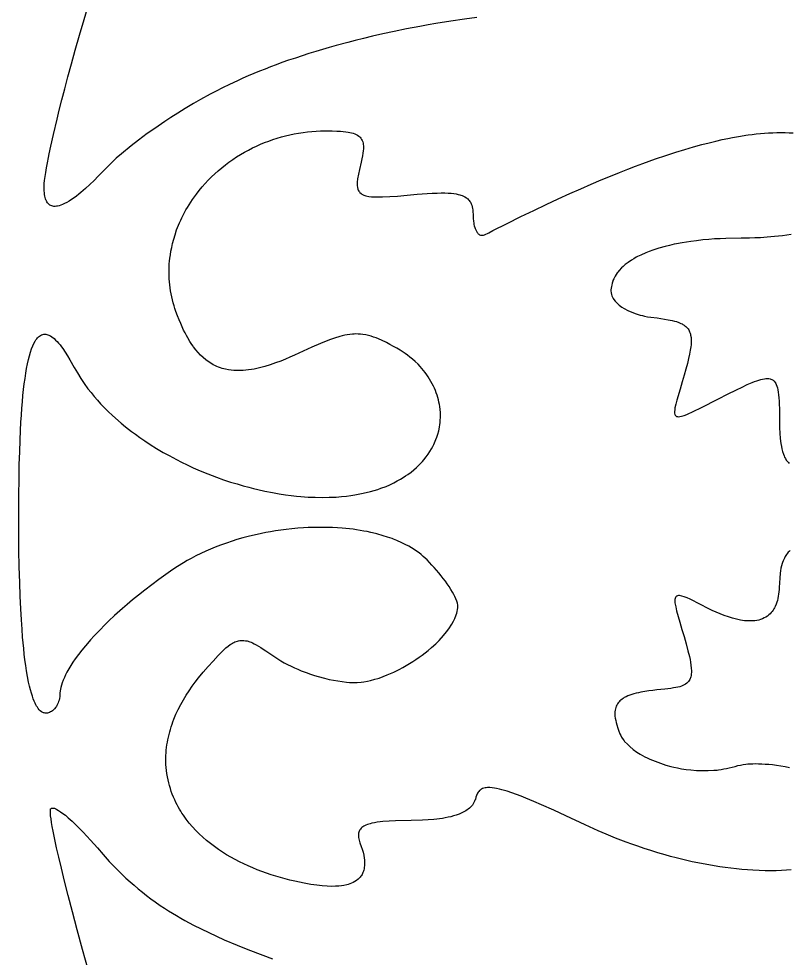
# Model space of a CAD drawing. Extents: x -500 to 500, y -1000 to 1000.
# Drawn here: x -281.8 to -176.5, y -65.1 to 63.2 of the extents above; entities that cross this region are included whole.
import ezdxf

# ---------------------------------------------------------------- set-up
doc = ezdxf.new("R2010")
doc.units = 0
doc.layers.add('APS_GEOMETR_', color=18, linetype='CONTINUOUS')

msp = doc.modelspace()

# ---------------------------------------------------------------- linework, layer by layer
at = {"layer": 'APS_GEOMETR_'}
for points in [[(-219.22, 63.38), (-220.91, 63.15), (-222.76, 62.88), (-224.8, 62.55), (-225.88, 62.37), (-227, 62.17), (-228.81, 61.83), (-230.49, 61.49), (-232.04, 61.15), (-233.45, 60.83), (-234.72, 60.53), (-235.85, 60.25), (-236.85, 59.99), (-238.43, 59.57), (-239.37, 59.3), (-240.3, 59.03), (-241.23, 58.74), (-242.15, 58.45), (-243.08, 58.16), (-244, 57.85), (-244.92, 57.54), (-245.84, 57.23), (-246.61, 56.94), (-247.38, 56.65), (-248.15, 56.35), (-248.91, 56.05), (-249.67, 55.74), (-250.43, 55.42), (-251.18, 55.09), (-251.93, 54.76), (-253, 54.26), (-253.96, 53.78), (-254.84, 53.34), (-255.63, 52.93), (-256.94, 52.21), (-257.91, 51.65), (-259.04, 50.97), (-260.07, 50.33), (-261, 49.74), (-261.83, 49.19), (-263.22, 48.25), (-264.24, 47.53), (-265.44, 46.63), (-266.42, 45.87), (-267.77, 44.79), (-268.46, 44.17), (-269.03, 43.64), (-269.8, 42.88), (-270.92, 41.72), (-271.5, 41.15), (-272.08, 40.59), (-272.67, 40.04), (-273.29, 39.51), (-273.6, 39.26), (-273.92, 39.01), (-274.24, 38.77), (-274.57, 38.53), (-274.9, 38.32), (-275.22, 38.13), (-275.52, 37.98), (-275.79, 37.85), (-276.05, 37.75), (-276.28, 37.68), (-276.48, 37.63), (-276.65, 37.6), (-276.83, 37.58), (-277, 37.59), (-277.15, 37.62), (-277.29, 37.66), (-277.41, 37.71), (-277.52, 37.78), (-277.62, 37.85), (-277.71, 37.93), (-277.86, 38.08), (-277.96, 38.23), (-278.02, 38.33), (-278.04, 38.39), (-278.09, 38.5), (-278.14, 38.64), (-278.18, 38.8), (-278.22, 38.99), (-278.26, 39.21), (-278.29, 39.44), (-278.31, 39.7), (-278.32, 39.99), (-278.32, 40.31), (-278.3, 40.7), (-278.25, 41.15), (-278.19, 41.66), (-278.11, 42.22), (-278, 42.85), (-277.88, 43.53), (-277.74, 44.27), (-277.63, 44.78), (-277.41, 45.82), (-277.05, 47.4), (-276.55, 49.5), (-276.25, 50.75), (-275.9, 52.13), (-275.51, 53.64), (-275.08, 55.28), (-274.6, 57.04), (-274.07, 58.94), (-273.5, 60.97), (-272.87, 63.12), (-272.05, 65.92)], [(-176.3, -53.03), (-176.94, -53.08), (-177.62, -53.12), (-178.33, -53.14), (-179.07, -53.15), (-179.85, -53.15), (-180.66, -53.12), (-181.5, -53.08), (-182.26, -53.03), (-183.01, -52.97), (-183.77, -52.89), (-184.53, -52.8), (-185.28, -52.71), (-186.04, -52.6), (-186.79, -52.48), (-187.54, -52.35), (-188.29, -52.21), (-189.04, -52.06), (-189.79, -51.9), (-190.53, -51.73), (-191.27, -51.55), (-192.01, -51.37), (-192.75, -51.17), (-193.48, -50.97), (-194.48, -50.67), (-195.43, -50.38), (-196.34, -50.09), (-197.21, -49.8), (-198.03, -49.51), (-198.82, -49.23), (-199.56, -48.95), (-200.26, -48.68), (-201.54, -48.16), (-202.66, -47.68), (-204.42, -46.88), (-207.06, -45.64), (-208.71, -44.88), (-210.37, -44.13), (-211.44, -43.67), (-212.52, -43.21), (-213.15, -42.97), (-213.78, -42.73), (-214.42, -42.5), (-215.06, -42.28), (-215.42, -42.17), (-215.78, -42.07), (-216.14, -41.98), (-216.51, -41.9), (-216.81, -41.85), (-217.12, -41.82), (-217.43, -41.79), (-217.75, -41.78), (-217.92, -41.8), (-218.1, -41.83), (-218.27, -41.87), (-218.44, -41.92), (-218.56, -41.98), (-218.67, -42.05), (-218.77, -42.12), (-218.87, -42.2), (-218.96, -42.31), (-219.05, -42.41), (-219.12, -42.53), (-219.19, -42.65), (-219.28, -42.88), (-219.35, -43.11), (-219.42, -43.39), (-219.47, -43.52), (-219.52, -43.65), (-219.61, -43.83), (-219.71, -44), (-219.82, -44.16), (-219.95, -44.31), (-220.09, -44.45), (-220.23, -44.59), (-220.39, -44.72), (-220.56, -44.84), (-220.73, -44.96), (-220.9, -45.06), (-221.09, -45.16), (-221.27, -45.25), (-221.65, -45.42), (-222.02, -45.55), (-222.4, -45.66), (-222.77, -45.76), (-223.15, -45.84), (-223.53, -45.92), (-223.91, -45.99), (-224.3, -46.04), (-224.68, -46.09), (-225.07, -46.13), (-225.85, -46.19), (-226.63, -46.23), (-228.19, -46.27), (-230.34, -46.3), (-231.2, -46.35), (-232.05, -46.41), (-232.43, -46.46), (-232.81, -46.52), (-233.19, -46.58), (-233.56, -46.65), (-233.77, -46.71), (-233.97, -46.77), (-234.17, -46.84), (-234.37, -46.91), (-234.65, -47.06), (-234.91, -47.23), (-235.02, -47.33), (-235.12, -47.44), (-235.2, -47.55), (-235.26, -47.66), (-235.34, -47.85), (-235.38, -48), (-235.4, -48.15), (-235.4, -48.31), (-235.39, -48.46), (-235.37, -48.61), (-235.28, -48.96), (-235.18, -49.31), (-235, -49.81), (-234.87, -50.21), (-234.76, -50.61), (-234.67, -51.01), (-234.6, -51.43), (-234.58, -51.63), (-234.56, -51.84), (-234.55, -52.04), (-234.56, -52.25), (-234.57, -52.45), (-234.59, -52.66), (-234.62, -52.86), (-234.67, -53.05), (-234.72, -53.21), (-234.77, -53.36), (-234.83, -53.5), (-234.9, -53.64), (-234.98, -53.77), (-235.06, -53.88), (-235.15, -54), (-235.24, -54.1), (-235.43, -54.3), (-235.64, -54.47), (-235.86, -54.61), (-236.09, -54.74), (-236.32, -54.84), (-236.55, -54.93), (-236.77, -55.01), (-236.99, -55.07), (-237.37, -55.15), (-237.68, -55.2), (-238.06, -55.24), (-238.53, -55.26), (-239.06, -55.27), (-239.67, -55.25), (-240.35, -55.2), (-241.09, -55.12), (-241.91, -55.01), (-242.34, -54.94), (-242.79, -54.85), (-243.44, -54.72), (-244.09, -54.58), (-244.74, -54.42), (-245.39, -54.26), (-246.03, -54.08), (-246.67, -53.88), (-247.31, -53.68), (-247.95, -53.47), (-248.58, -53.24), (-249.2, -53), (-249.82, -52.74), (-250.43, -52.48), (-251.04, -52.2), (-251.64, -51.91), (-252.23, -51.6), (-252.82, -51.28), (-253.39, -50.95), (-253.96, -50.6), (-254.52, -50.23), (-255.06, -49.84), (-255.6, -49.43), (-256.13, -49.01), (-256.64, -48.56), (-257.13, -48.1), (-257.61, -47.62), (-258.06, -47.13), (-258.5, -46.62), (-258.91, -46.09), (-259.3, -45.55), (-259.49, -45.28), (-259.67, -45), (-259.84, -44.71), (-260, -44.43), (-260.16, -44.14), (-260.31, -43.84), (-260.49, -43.47), (-260.66, -43.09), (-260.81, -42.7), (-260.95, -42.31), (-261.08, -41.91), (-261.2, -41.51), (-261.31, -41.11), (-261.4, -40.7), (-261.48, -40.29), (-261.55, -39.87), (-261.61, -39.46), (-261.65, -39.04), (-261.68, -38.63), (-261.7, -38.21), (-261.7, -37.8), (-261.69, -37.38), (-261.67, -37.03), (-261.64, -36.67), (-261.6, -36.31), (-261.55, -35.95), (-261.49, -35.6), (-261.42, -35.24), (-261.35, -34.89), (-261.26, -34.53), (-261.17, -34.18), (-261.07, -33.83), (-260.96, -33.48), (-260.84, -33.14), (-260.72, -32.79), (-260.59, -32.45), (-260.31, -31.77), (-259.99, -31.1), (-259.66, -30.44), (-259.3, -29.8), (-258.92, -29.17), (-258.52, -28.55), (-258.1, -27.95), (-257.67, -27.37), (-257.22, -26.8), (-256.58, -26.02), (-255.92, -25.25), (-255.24, -24.5), (-254.55, -23.75), (-254.03, -23.22), (-253.76, -22.96), (-253.48, -22.71), (-253.19, -22.47), (-252.89, -22.25), (-252.74, -22.15), (-252.58, -22.06), (-252.42, -21.97), (-252.25, -21.89), (-252.09, -21.83), (-251.92, -21.77), (-251.77, -21.73), (-251.61, -21.7), (-251.46, -21.69), (-251.32, -21.68), (-251.04, -21.68), (-250.8, -21.72), (-250.58, -21.76), (-250.24, -21.87), (-250.06, -21.94), (-249.86, -22.03), (-249.62, -22.15), (-249.35, -22.29), (-249.06, -22.46), (-248.74, -22.65), (-248.4, -22.86), (-248.02, -23.1), (-246.8, -23.94), (-246.39, -24.21), (-245.97, -24.48), (-245.52, -24.73), (-245.06, -24.98), (-244.6, -25.2), (-244.13, -25.42), (-243.66, -25.63), (-243.19, -25.83), (-242.54, -26.08), (-241.93, -26.29), (-241.38, -26.47), (-240.88, -26.62), (-240.02, -26.85), (-239.38, -27.01), (-238.79, -27.12), (-238.21, -27.22), (-237.62, -27.31), (-237.03, -27.39), (-236.61, -27.41), (-236.23, -27.43), (-235.88, -27.42), (-235.56, -27.41), (-235.03, -27.37), (-234.63, -27.32), (-234.17, -27.23), (-233.76, -27.15), (-233.14, -26.99), (-232.74, -26.88), (-232.58, -26.82), (-232, -26.61), (-231.47, -26.4), (-230.99, -26.2), (-230.56, -26.01), (-229.84, -25.66), (-229.32, -25.39), (-228.87, -25.13), (-228.42, -24.85), (-227.97, -24.58), (-227.53, -24.29), (-227.1, -23.99), (-226.68, -23.68), (-226.26, -23.36), (-225.85, -23.04), (-225.39, -22.65), (-224.83, -22.13), (-224.38, -21.68), (-223.78, -21.03), (-223.37, -20.52), (-223.05, -20.08), (-222.63, -19.45), (-222.41, -19.04), (-222.24, -18.69), (-222.04, -18.19), (-221.97, -17.96), (-221.92, -17.72), (-221.87, -17.48), (-221.83, -17.24), (-221.83, -17.05), (-221.83, -16.86), (-221.88, -16.59), (-221.95, -16.33), (-222.08, -16.01), (-222.23, -15.7), (-222.38, -15.39), (-222.54, -15.08), (-222.77, -14.71), (-223.01, -14.33), (-223.26, -13.97), (-223.51, -13.6), (-223.8, -13.22), (-224.1, -12.84), (-224.4, -12.47), (-224.71, -12.11), (-225.03, -11.74), (-225.35, -11.39), (-225.68, -11.04), (-226.01, -10.69), (-226.28, -10.44), (-226.55, -10.2), (-226.82, -9.97), (-227.11, -9.74), (-227.45, -9.5), (-227.79, -9.27), (-228.15, -9.05), (-228.5, -8.83), (-229, -8.57), (-229.44, -8.36), (-230.13, -8.04), (-230.58, -7.86), (-230.78, -7.78), (-231.42, -7.57), (-231.99, -7.39), (-232.89, -7.13), (-233.47, -6.98), (-233.71, -6.93), (-234.19, -6.83), (-234.67, -6.74), (-235.16, -6.65), (-235.64, -6.58), (-236.13, -6.51), (-236.61, -6.45), (-237.1, -6.39), (-237.59, -6.35), (-238.25, -6.31), (-238.92, -6.27), (-239.58, -6.25), (-240.25, -6.24), (-240.92, -6.24), (-241.58, -6.25), (-242.25, -6.27), (-242.91, -6.3), (-243.67, -6.36), (-244.48, -6.44), (-245.26, -6.53), (-246, -6.62), (-246.71, -6.73), (-247.38, -6.84), (-248.02, -6.96), (-248.63, -7.08), (-249.21, -7.2), (-250.26, -7.45), (-251.19, -7.69), (-251.98, -7.92), (-252.65, -8.12), (-253.4, -8.38), (-254.1, -8.63), (-254.73, -8.87), (-255.29, -9.09), (-256.23, -9.5), (-256.92, -9.81), (-257.6, -10.15), (-258.22, -10.48), (-258.78, -10.79), (-259.28, -11.08), (-260.11, -11.6), (-260.72, -11.99), (-261.69, -12.68), (-262.66, -13.37), (-263.61, -14.08), (-264.56, -14.8), (-265.45, -15.5), (-266.25, -16.16), (-266.97, -16.77), (-267.62, -17.33), (-268.69, -18.29), (-269.48, -19.02), (-270.1, -19.63), (-270.64, -20.18), (-271.47, -21.04), (-271.98, -21.6), (-272.19, -21.84), (-272.68, -22.42), (-273.16, -23.01), (-273.62, -23.61), (-274.08, -24.21), (-274.38, -24.66), (-274.67, -25.11), (-274.95, -25.57), (-275.22, -26.04), (-275.39, -26.39), (-275.55, -26.75), (-275.71, -27.11), (-275.86, -27.47), (-275.96, -27.81), (-276.03, -28.1), (-276.09, -28.36), (-276.12, -28.57), (-276.16, -28.87), (-276.16, -29), (-276.19, -29.35), (-276.23, -29.6), (-276.28, -29.82), (-276.35, -30.03), (-276.41, -30.22), (-276.49, -30.39), (-276.57, -30.55), (-276.65, -30.69), (-276.73, -30.81), (-276.89, -31.01), (-277.02, -31.16), (-277.13, -31.24), (-277.18, -31.28), (-277.3, -31.37), (-277.43, -31.45), (-277.57, -31.51), (-277.72, -31.56), (-277.87, -31.6), (-278.02, -31.61), (-278.17, -31.61), (-278.32, -31.59), (-278.41, -31.56), (-278.5, -31.52), (-278.59, -31.48), (-278.68, -31.42), (-278.84, -31.3), (-278.98, -31.15), (-279.12, -30.99), (-279.24, -30.82), (-279.35, -30.64), (-279.45, -30.46), (-279.56, -30.24), (-279.68, -29.97), (-279.8, -29.66), (-279.93, -29.29), (-280.06, -28.89), (-280.19, -28.43), (-280.31, -27.92), (-280.44, -27.37), (-280.59, -26.62), (-280.72, -25.85), (-280.84, -25.09), (-280.94, -24.32), (-281.03, -23.55), (-281.11, -22.78), (-281.26, -21.24), (-281.34, -20.15), (-281.43, -18.86), (-281.52, -17.36), (-281.59, -15.66), (-281.66, -13.76), (-281.72, -11.65), (-281.76, -9.34), (-281.78, -6.83), (-281.78, -4.22), (-281.77, -1.83), (-281.74, 0.36), (-281.71, 2.33), (-281.66, 4.09), (-281.61, 5.65), (-281.55, 6.99), (-281.49, 8.12), (-281.43, 9.09), (-281.36, 10.02), (-281.29, 10.92), (-281.21, 11.77), (-281.12, 12.59), (-281.03, 13.37), (-280.93, 14.11), (-280.82, 14.81), (-280.71, 15.47), (-280.59, 16.09), (-280.46, 16.66), (-280.33, 17.2), (-280.18, 17.69), (-280.03, 18.13), (-279.88, 18.53), (-279.71, 18.89), (-279.54, 19.2), (-279.44, 19.36), (-279.33, 19.5), (-279.22, 19.64), (-279.1, 19.77), (-278.96, 19.88), (-278.82, 19.98), (-278.67, 20.05), (-278.52, 20.1), (-278.37, 20.13), (-278.23, 20.14), (-278.09, 20.13), (-277.95, 20.11), (-277.82, 20.07), (-277.69, 20.02), (-277.57, 19.97), (-277.46, 19.91), (-277.26, 19.78), (-276.97, 19.55), (-276.75, 19.34), (-276.54, 19.12), (-276.34, 18.9), (-276.14, 18.67), (-275.96, 18.43), (-275.77, 18.19), (-275.43, 17.69), (-275.11, 17.17), (-274.8, 16.64), (-274.2, 15.58), (-273.77, 14.84), (-273.31, 14.11), (-272.84, 13.39), (-272.33, 12.69), (-271.91, 12.17), (-271.49, 11.65), (-271.05, 11.14), (-270.6, 10.63), (-270.04, 10.05), (-269.51, 9.53), (-269.02, 9.07), (-268.56, 8.65), (-267.79, 7.98), (-267.19, 7.49), (-266.37, 6.86), (-265.85, 6.47), (-265.26, 6.04), (-264.58, 5.57), (-263.82, 5.07), (-262.97, 4.55), (-262.04, 4), (-261.26, 3.56), (-260.22, 3.01), (-259.56, 2.67), (-258.8, 2.31), (-257.95, 1.91), (-257, 1.49), (-255.94, 1.06), (-255.38, 0.84), (-254.79, 0.61), (-253.83, 0.27), (-252.86, -0.05), (-251.96, -0.32), (-251.13, -0.56), (-250.38, -0.77), (-249.71, -0.94), (-249.11, -1.08), (-248.16, -1.3), (-247.14, -1.49), (-246.2, -1.65), (-245.34, -1.78), (-244.56, -1.88), (-243.87, -1.96), (-243.25, -2.02), (-242.27, -2.1), (-241.3, -2.14), (-240.34, -2.15), (-239.38, -2.14), (-238.41, -2.1), (-237.7, -2.04), (-237.04, -1.96), (-236.44, -1.89), (-235.9, -1.8), (-234.99, -1.64), (-234.32, -1.5), (-233.75, -1.35), (-233.22, -1.2), (-232.75, -1.05), (-232.32, -0.91), (-231.61, -0.64), (-231.09, -0.42), (-230.56, -0.16), (-230.08, 0.09), (-229.65, 0.33), (-229.27, 0.57), (-228.94, 0.78), (-228.64, 0.98), (-228.19, 1.31), (-227.8, 1.63), (-227.45, 1.94), (-227.14, 2.24), (-226.87, 2.51), (-226.64, 2.77), (-226.44, 3), (-226.13, 3.38), (-225.86, 3.76), (-225.62, 4.13), (-225.42, 4.47), (-225.25, 4.78), (-225.1, 5.07), (-224.98, 5.32), (-224.81, 5.74), (-224.69, 6.07), (-224.56, 6.47), (-224.43, 6.93), (-224.37, 7.19), (-224.32, 7.47), (-224.27, 7.76), (-224.23, 8.07), (-224.21, 8.4), (-224.19, 8.74), (-224.19, 9.09), (-224.2, 9.46), (-224.23, 9.85), (-224.28, 10.25), (-224.32, 10.55), (-224.39, 10.87), (-224.47, 11.19), (-224.55, 11.51), (-224.65, 11.83), (-224.75, 12.14), (-224.87, 12.45), (-224.99, 12.75), (-225.13, 13.05), (-225.3, 13.38), (-225.48, 13.7), (-225.67, 14), (-225.86, 14.31), (-226.06, 14.61), (-226.28, 14.9), (-226.5, 15.18), (-226.73, 15.46), (-226.96, 15.73), (-227.25, 16.03), (-227.64, 16.4), (-228.02, 16.73), (-228.37, 17.02), (-228.69, 17.27), (-228.99, 17.49), (-229.26, 17.67), (-229.69, 17.95), (-230.15, 18.22), (-230.61, 18.48), (-231.08, 18.74), (-231.55, 18.99), (-232.25, 19.32), (-232.96, 19.63), (-233.31, 19.75), (-233.67, 19.86), (-234.03, 19.96), (-234.39, 20.05), (-234.77, 20.11), (-235.12, 20.14), (-235.44, 20.16), (-235.73, 20.17), (-235.99, 20.16), (-236.22, 20.15), (-236.58, 20.11), (-236.92, 20.05), (-237.26, 19.99), (-237.6, 19.91), (-237.94, 19.83), (-238.66, 19.61), (-239.36, 19.37), (-240.57, 18.88), (-241.77, 18.36), (-243.52, 17.55), (-244.14, 17.27), (-244.75, 16.99), (-245.37, 16.73), (-245.99, 16.47), (-246.71, 16.21), (-247.43, 15.96), (-248.16, 15.73), (-248.53, 15.63), (-248.9, 15.54), (-249.27, 15.45), (-249.64, 15.38), (-250.01, 15.31), (-250.39, 15.26), (-250.77, 15.22), (-251.14, 15.19), (-251.52, 15.17), (-251.9, 15.17), (-252.14, 15.17), (-252.43, 15.19), (-252.77, 15.21), (-253.15, 15.27), (-253.56, 15.35), (-253.78, 15.4), (-254.01, 15.47), (-254.25, 15.55), (-254.49, 15.64), (-254.74, 15.74), (-255, 15.86), (-255.21, 15.97), (-255.42, 16.09), (-255.63, 16.21), (-255.83, 16.35), (-256.03, 16.49), (-256.22, 16.63), (-256.59, 16.95), (-256.95, 17.28), (-257.28, 17.64), (-257.6, 18), (-257.9, 18.39), (-257.98, 18.5), (-258.16, 18.75), (-258.41, 19.13), (-258.71, 19.65), (-258.89, 19.97), (-259.07, 20.32), (-259.27, 20.71), (-259.47, 21.14), (-259.67, 21.6), (-259.89, 22.11), (-260.1, 22.65), (-260.32, 23.24), (-260.45, 23.63), (-260.57, 24.02), (-260.69, 24.42), (-260.79, 24.82), (-260.88, 25.22), (-260.96, 25.63), (-261.04, 26.04), (-261.1, 26.45), (-261.15, 26.86), (-261.19, 27.27), (-261.22, 27.69), (-261.24, 28.1), (-261.25, 28.51), (-261.25, 28.93), (-261.24, 29.34), (-261.22, 29.75), (-261.19, 30.12), (-261.14, 30.53), (-261.08, 30.98), (-261, 31.47), (-260.9, 31.99), (-260.77, 32.54), (-260.62, 33.13), (-260.43, 33.73), (-260.22, 34.37), (-259.96, 35.02), (-259.82, 35.36), (-259.67, 35.7), (-259.51, 36.04), (-259.34, 36.39), (-259.15, 36.74), (-258.96, 37.1), (-258.75, 37.45), (-258.53, 37.82), (-258.3, 38.18), (-258.05, 38.54), (-257.8, 38.91), (-257.53, 39.28), (-257.14, 39.77), (-256.75, 40.25), (-256.34, 40.72), (-255.91, 41.17), (-255.47, 41.62), (-255.01, 42.05), (-254.54, 42.47), (-254.06, 42.87), (-253.57, 43.26), (-253.07, 43.64), (-252.56, 44), (-252.03, 44.35), (-251.5, 44.68), (-250.96, 44.99), (-250.42, 45.29), (-249.87, 45.58), (-249.32, 45.83), (-248.77, 46.08), (-248.22, 46.31), (-247.65, 46.52), (-247.08, 46.72), (-246.51, 46.9), (-245.92, 47.07), (-245.34, 47.23), (-244.75, 47.36), (-244.15, 47.49), (-243.56, 47.59), (-242.96, 47.68), (-242.36, 47.76), (-241.76, 47.82), (-241.16, 47.86), (-240.56, 47.89), (-239.72, 47.91), (-238.98, 47.9), (-238.35, 47.88), (-237.83, 47.85), (-237.1, 47.78), (-236.79, 47.73), (-236.57, 47.69), (-236.35, 47.64), (-236.12, 47.58), (-235.9, 47.51), (-235.69, 47.42), (-235.5, 47.31), (-235.32, 47.19), (-235.23, 47.11), (-235.15, 47.04), (-235.04, 46.9), (-234.95, 46.75), (-234.87, 46.58), (-234.81, 46.41), (-234.76, 46.23), (-234.73, 46.05), (-234.71, 45.87), (-234.7, 45.69), (-234.71, 45.45), (-234.73, 45.17), (-234.78, 44.85), (-234.84, 44.49), (-234.91, 44.09), (-235.01, 43.64), (-235.25, 42.63), (-235.39, 42), (-235.5, 41.37), (-235.55, 40.9), (-235.56, 40.44), (-235.53, 40.18), (-235.47, 39.93), (-235.41, 39.79), (-235.34, 39.66), (-235.26, 39.56), (-235.19, 39.47), (-235.03, 39.33), (-234.91, 39.25), (-234.64, 39.12), (-234.36, 39.03), (-233.99, 38.95), (-233.61, 38.91), (-232.86, 38.88), (-232.12, 38.88), (-231.09, 38.93), (-230.07, 39), (-228.72, 39.13), (-227.36, 39.25), (-225.99, 39.35), (-225.31, 39.39), (-224.63, 39.42), (-224.09, 39.43), (-223.59, 39.43), (-223.13, 39.41), (-222.72, 39.38), (-222.35, 39.33), (-222.03, 39.29), (-221.75, 39.23), (-221.52, 39.17), (-221.39, 39.13), (-221.22, 39.08), (-221.04, 39), (-220.84, 38.9), (-220.64, 38.77), (-220.54, 38.69), (-220.44, 38.61), (-220.34, 38.51), (-220.25, 38.4), (-220.16, 38.28), (-220.08, 38.15), (-219.98, 37.95), (-219.9, 37.75), (-219.85, 37.54), (-219.8, 37.32), (-219.77, 37.1), (-219.75, 36.88), (-219.73, 36.44), (-219.71, 36), (-219.68, 35.55), (-219.64, 35.35), (-219.61, 35.14), (-219.56, 34.93), (-219.5, 34.73), (-219.44, 34.55), (-219.36, 34.37), (-219.27, 34.2), (-219.17, 34.03), (-219.1, 33.94), (-219.02, 33.86), (-218.93, 33.78), (-218.84, 33.72), (-218.71, 33.66), (-218.59, 33.64), (-218.41, 33.64), (-218.29, 33.67), (-218.16, 33.71), (-217.58, 34), (-217.01, 34.3), (-215.09, 35.27), (-213.23, 36.19), (-211.45, 37.05), (-209.73, 37.86), (-208.09, 38.63), (-206.51, 39.34), (-205.01, 40.01), (-203.58, 40.63), (-202.22, 41.2), (-200.94, 41.74), (-199.73, 42.22), (-198.6, 42.67), (-197.54, 43.08), (-196.56, 43.45), (-195.66, 43.77), (-194.83, 44.07), (-193.4, 44.55), (-192.05, 44.99), (-190.79, 45.38), (-189.6, 45.73), (-188.5, 46.03), (-187.49, 46.29), (-186.56, 46.52), (-185.71, 46.71), (-184.95, 46.87), (-184.28, 47.01), (-183.21, 47.2), (-182.49, 47.3), (-182.14, 47.35), (-181.59, 47.42), (-181.04, 47.49), (-180.48, 47.54), (-179.92, 47.59), (-179.36, 47.63), (-178.8, 47.66), (-178.24, 47.67), (-177.68, 47.68), (-177.12, 47.67), (-176.57, 47.65), (-176.01, 47.62)], [(-176.27, 33.76), (-176.87, 33.67), (-177.45, 33.59), (-178.54, 33.47), (-179.54, 33.38), (-180.45, 33.32), (-181.26, 33.29), (-181.97, 33.27), (-183.11, 33.26), (-185.21, 33.22), (-185.99, 33.18), (-186.77, 33.14), (-187.55, 33.08), (-188.33, 33.01), (-189.21, 32.91), (-189.98, 32.81), (-191.18, 32.62), (-191.93, 32.48), (-192.25, 32.42), (-192.9, 32.27), (-193.48, 32.13), (-194.37, 31.88), (-194.92, 31.7), (-195.16, 31.62), (-195.67, 31.43), (-196.12, 31.25), (-196.82, 30.94), (-197.26, 30.73), (-197.44, 30.64), (-197.79, 30.44), (-198.09, 30.25), (-198.55, 29.94), (-198.84, 29.73), (-198.95, 29.64), (-199.21, 29.4), (-199.44, 29.19), (-199.77, 28.84), (-199.97, 28.61), (-200.04, 28.5), (-200.2, 28.27), (-200.33, 28.06), (-200.52, 27.71), (-200.62, 27.49), (-200.65, 27.39), (-200.74, 27.1), (-200.8, 26.85), (-200.84, 26.63), (-200.87, 26.44), (-200.9, 26.18), (-200.9, 26.07), (-200.88, 25.8), (-200.83, 25.54), (-200.77, 25.37), (-200.69, 25.19), (-200.6, 25.03), (-200.5, 24.87), (-200.33, 24.67), (-200.15, 24.47), (-199.96, 24.29), (-199.77, 24.11), (-199.39, 23.84), (-199.07, 23.64), (-198.59, 23.38), (-198.04, 23.14), (-197.47, 22.93), (-196.9, 22.75), (-196.61, 22.68), (-196.32, 22.6), (-195.89, 22.53), (-195.47, 22.46), (-194.6, 22.35), (-194.09, 22.28), (-193.57, 22.2), (-193.06, 22.11), (-192.55, 22.01), (-192.24, 21.93), (-191.93, 21.85), (-191.63, 21.74), (-191.34, 21.61), (-191.19, 21.54), (-191.06, 21.47), (-190.92, 21.38), (-190.8, 21.29), (-190.68, 21.19), (-190.57, 21.09), (-190.46, 20.98), (-190.37, 20.85), (-190.28, 20.72), (-190.21, 20.59), (-190.15, 20.45), (-190.09, 20.3), (-190.05, 20.15), (-190.01, 19.99), (-189.96, 19.68), (-189.94, 19.35), (-189.94, 19.03), (-189.96, 18.7), (-189.99, 18.39), (-190.06, 17.95), (-190.16, 17.42), (-190.29, 16.82), (-190.46, 16.14), (-190.66, 15.38), (-190.89, 14.54), (-191.15, 13.63), (-191.45, 12.64), (-191.9, 11.12), (-192.03, 10.59), (-192.15, 10.06), (-192.19, 9.81), (-192.21, 9.56), (-192.2, 9.36), (-192.16, 9.17), (-192.11, 9.07), (-192.05, 9), (-191.95, 8.92), (-191.83, 8.89), (-191.71, 8.87), (-191.47, 8.9), (-191.24, 8.93), (-190.88, 9.05), (-190.53, 9.18), (-189.57, 9.62), (-188.62, 10.07), (-186.19, 11.32), (-184.97, 11.94), (-183.75, 12.56), (-182.98, 12.92), (-182.27, 13.25), (-181.6, 13.54), (-181.29, 13.66), (-180.99, 13.77), (-180.7, 13.86), (-180.43, 13.94), (-180.18, 14), (-179.94, 14.05), (-179.72, 14.07), (-179.51, 14.08), (-179.32, 14.07), (-179.15, 14.04), (-179.04, 14), (-178.93, 13.95), (-178.84, 13.9), (-178.75, 13.84), (-178.67, 13.78), (-178.6, 13.71), (-178.48, 13.56), (-178.38, 13.41), (-178.31, 13.27), (-178.22, 13.03), (-178.15, 12.81), (-178.09, 12.54), (-178.04, 12.23), (-178, 11.87), (-177.96, 11.46), (-177.93, 11.01), (-177.91, 10.52), (-177.89, 9.99), (-177.88, 8.14), (-177.86, 7.37), (-177.84, 6.6), (-177.78, 5.89), (-177.69, 5.19), (-177.62, 4.82), (-177.54, 4.46), (-177.45, 4.1), (-177.34, 3.75), (-177.26, 3.54), (-177.17, 3.34), (-177.06, 3.14), (-176.95, 2.95), (-176.86, 2.83), (-176.76, 2.71), (-176.65, 2.6), (-176.54, 2.5)], [(-176.42, -9.39), (-176.56, -9.53), (-176.68, -9.65), (-176.78, -9.77), (-176.93, -9.96), (-177.08, -10.22), (-177.21, -10.45), (-177.39, -10.82), (-177.48, -11.06), (-177.52, -11.17), (-177.61, -11.49), (-177.68, -11.82), (-177.75, -12.16), (-177.8, -12.49), (-177.85, -13.16), (-177.88, -13.83), (-177.9, -14.44), (-177.92, -14.74), (-177.95, -15.04), (-177.99, -15.35), (-178.04, -15.64), (-178.1, -15.94), (-178.17, -16.23), (-178.24, -16.46), (-178.33, -16.74), (-178.47, -17.05), (-178.55, -17.21), (-178.64, -17.38), (-178.75, -17.55), (-178.87, -17.72), (-179, -17.88), (-179.16, -18.05), (-179.33, -18.2), (-179.52, -18.35), (-179.72, -18.49), (-179.95, -18.62), (-180.2, -18.74), (-180.45, -18.83), (-180.71, -18.9), (-180.98, -18.96), (-181.25, -19), (-181.52, -19.02), (-181.8, -19.03), (-182.08, -19.03), (-182.36, -19.01), (-182.64, -18.99), (-182.92, -18.95), (-183.2, -18.91), (-183.75, -18.79), (-184.28, -18.65), (-184.85, -18.48), (-185.42, -18.29), (-185.97, -18.07), (-186.53, -17.83), (-187.07, -17.59), (-187.61, -17.33), (-188.68, -16.79), (-190.09, -16.06), (-190.5, -15.88), (-190.91, -15.71), (-191.22, -15.62), (-191.53, -15.56), (-191.68, -15.56), (-191.82, -15.58), (-191.9, -15.62), (-191.96, -15.66), (-192.04, -15.74), (-192.09, -15.8), (-192.1, -15.84), (-192.14, -15.97), (-192.16, -16.1), (-192.17, -16.33), (-192.15, -16.56), (-192.05, -17.1), (-191.94, -17.64), (-191.73, -18.41), (-191.51, -19.19), (-191.21, -20.17), (-190.92, -21.15), (-190.64, -22.13), (-190.38, -23.12), (-190.19, -23.89), (-190.1, -24.28), (-190.03, -24.67), (-189.97, -25.07), (-189.93, -25.46), (-189.91, -25.85), (-189.91, -26.05), (-189.93, -26.25), (-189.93, -26.32), (-189.95, -26.46), (-189.99, -26.66), (-190.03, -26.77), (-190.08, -26.89), (-190.14, -27.02), (-190.21, -27.15), (-190.31, -27.28), (-190.42, -27.41), (-190.55, -27.54), (-190.71, -27.65), (-190.89, -27.76), (-191.09, -27.86), (-191.27, -27.93), (-191.49, -28), (-191.74, -28.06), (-192.03, -28.12), (-192.36, -28.18), (-192.72, -28.24), (-193.12, -28.3), (-193.56, -28.35), (-194.64, -28.45), (-195.19, -28.52), (-195.73, -28.59), (-196.28, -28.67), (-196.82, -28.76), (-197.13, -28.83), (-197.44, -28.9), (-197.75, -28.99), (-198.06, -29.08), (-198.32, -29.17), (-198.57, -29.27), (-198.82, -29.38), (-199.07, -29.5), (-199.23, -29.6), (-199.38, -29.7), (-199.53, -29.82), (-199.67, -29.93), (-199.79, -30.07), (-199.9, -30.21), (-200.01, -30.36), (-200.11, -30.51), (-200.18, -30.68), (-200.24, -30.86), (-200.29, -31.04), (-200.33, -31.22), (-200.35, -31.42), (-200.36, -31.61), (-200.36, -31.81), (-200.35, -32.01), (-200.3, -32.31), (-200.25, -32.61), (-200.19, -32.9), (-200.11, -33.2), (-199.97, -33.65), (-199.82, -34.09), (-199.68, -34.45), (-199.55, -34.69), (-199.44, -34.9), (-199.24, -35.21), (-199.09, -35.4), (-199.03, -35.48), (-198.66, -35.87), (-198.33, -36.18), (-197.85, -36.59), (-197.35, -36.94), (-196.91, -37.21), (-196.29, -37.56), (-195.94, -37.73), (-195.59, -37.89), (-195.23, -38.04), (-194.87, -38.19), (-194.51, -38.33), (-194.15, -38.46), (-193.78, -38.58), (-193.41, -38.7), (-192.73, -38.88), (-192.3, -38.99), (-191.81, -39.09), (-191.26, -39.2), (-190.64, -39.29), (-189.97, -39.37), (-189.23, -39.43), (-188.63, -39.46), (-188.08, -39.46), (-187.6, -39.45), (-186.86, -39.42), (-186.39, -39.38), (-186.19, -39.35), (-185.83, -39.3), (-185.47, -39.24), (-185.11, -39.17), (-184.76, -39.09), (-183.95, -38.88), (-183.58, -38.78), (-183.22, -38.7), (-182.85, -38.63), (-182.48, -38.58), (-182.19, -38.55), (-181.87, -38.53), (-181.52, -38.52), (-181.14, -38.51), (-180.73, -38.52), (-180.3, -38.53), (-179.83, -38.56), (-179.34, -38.6), (-178.82, -38.65), (-178.28, -38.72), (-177.71, -38.81), (-177.11, -38.91), (-176.49, -39.03)], [(-272.25, -66.79), (-273.07, -63.88), (-273.81, -61.2), (-274.46, -58.75), (-275.04, -56.53), (-275.54, -54.55), (-275.97, -52.79), (-276.33, -51.28), (-276.62, -49.99), (-276.96, -48.42), (-277.1, -47.73), (-277.22, -47.1), (-277.31, -46.54), (-277.38, -46.05), (-277.44, -45.62), (-277.46, -45.25), (-277.47, -45.05), (-277.46, -44.88), (-277.44, -44.75), (-277.43, -44.7), (-277.41, -44.66), (-277.37, -44.62), (-277.31, -44.59), (-277.25, -44.57), (-277.18, -44.57), (-277.04, -44.58), (-276.91, -44.61), (-276.74, -44.69), (-276.57, -44.78), (-276.36, -44.91), (-276.09, -45.08), (-275.78, -45.3), (-275.42, -45.57), (-275.03, -45.9), (-274.5, -46.38), (-273.98, -46.87), (-273.47, -47.37), (-272.97, -47.89), (-272.48, -48.42), (-271.99, -48.95), (-271.05, -50.03), (-270.26, -50.94), (-269.42, -51.87), (-268.7, -52.62), (-267.68, -53.65), (-267.14, -54.15), (-266.59, -54.65), (-266.04, -55.13), (-265.47, -55.6), (-264.9, -56.07), (-264.32, -56.52), (-263.73, -56.97), (-263.14, -57.4), (-262.45, -57.88), (-261.9, -58.24), (-261.35, -58.59), (-260.79, -58.93), (-260.23, -59.27), (-259.66, -59.6), (-259.09, -59.92), (-258.52, -60.24), (-257.94, -60.55), (-256.89, -61.07), (-255.84, -61.58), (-254.78, -62.08), (-253.72, -62.57), (-251.97, -63.3), (-250.5, -63.89), (-248.45, -64.68), (-247.11, -65.17)]]:
    msp.add_lwpolyline(points, dxfattribs=at)

doc.saveas('drawing.dxf')
